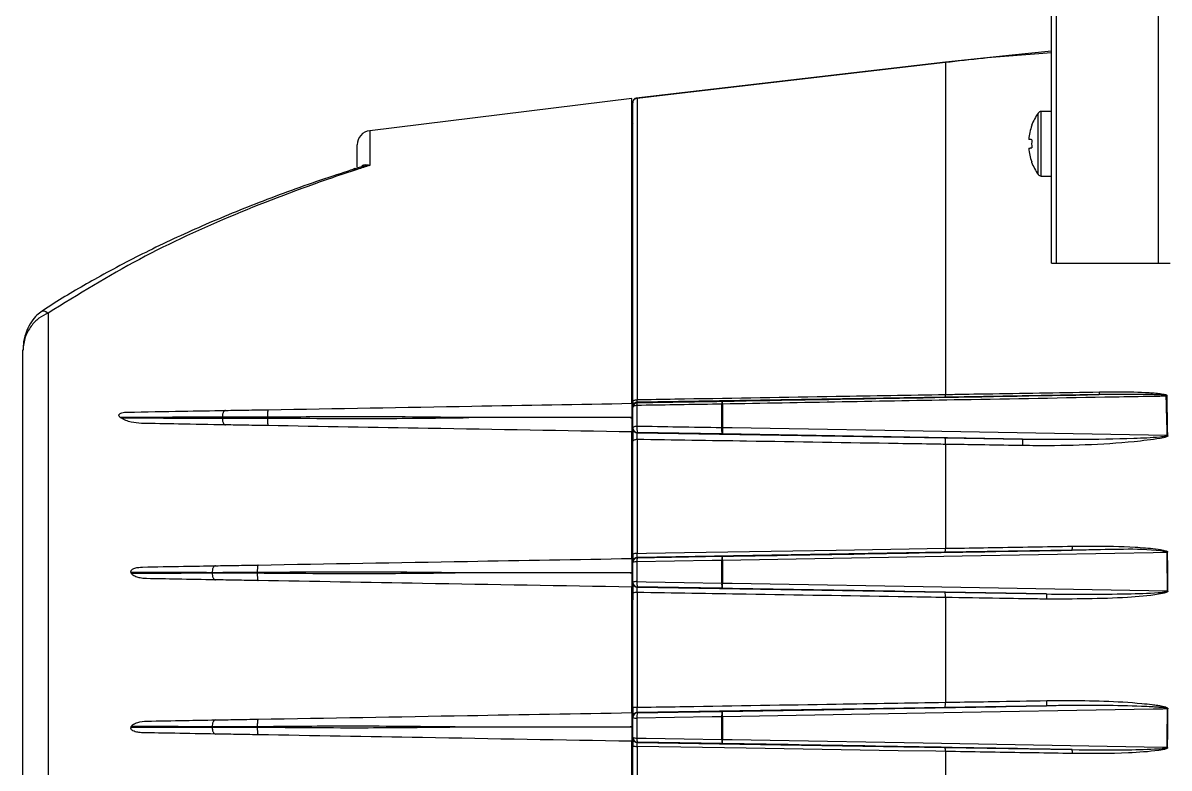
# Model space of a CAD drawing. Extents: x 12.3 to 108.7, y 1.1 to 80.4.
# Drawn here: x 12.252 to 17.052, y 32.197 to 35.319 of the extents above; entities that cross this region are included whole.
import ezdxf

# ---------------------------------------------------------------- set-up
doc = ezdxf.new("R2010")
doc.units = 0
doc.header["$MEASUREMENT"] = 0
doc.layers.add('OBJECT', color=7, linetype='CONTINUOUS')

msp = doc.modelspace()

# ---------------------------------------------------------------- linework, layer by layer
at = {"layer": 'OBJECT'}
for p, q in [((16.5596, 34.3122), (16.5608, 41.0872)), ((16.5801, 34.3122), (16.5813, 41.0872)), ((17.0075, 34.3121), (17.0087, 41.0871)), ((16.1155, 35.1537), (14.8196, 35.0033)), ((16.1155, 35.1536), (16.1155, 33.7619)), ((14.802, 35.0018), (13.7047, 34.867)), ((14.802, 33.7248), (14.802, 35.0018)), ((14.824, 35.0037), (14.824, 33.7403)), ((14.8063, 34.9884), (14.8063, 34.9839)), ((14.8063, 33.7313), (14.8063, 34.9839)), ((16.5597, 34.9472), (16.5163, 34.9472)), ((13.7047, 34.867), (13.7047, 34.7217)), ((13.652, 34.7144), (13.652, 34.8075)), ((16.5163, 34.6772), (16.5597, 34.6772)), ((16.5801, 34.3122), (17.0075, 34.3121)), ((12.3574, 34.103), (12.3574, 31.2805)), ((12.252, 31.4357), (12.252, 33.9478)), ((16.1135, 33.7505), (14.826, 33.7294)), ((16.7592, 33.7612), (16.1135, 33.7505)), ((17.0401, 33.7545), (17.0229, 33.7542)), ((14.8063, 33.7078), (14.8063, 33.7094)), ((14.8063, 33.6221), (14.8063, 33.7078)), ((14.8232, 33.7159), (14.8232, 33.6295)), ((14.826, 33.7294), (14.826, 33.7278)), ((15.1786, 33.6236), (15.1786, 33.7214)), ((15.1819, 33.7215), (15.1819, 33.6237)), ((13.0871, 33.6671), (13.0871, 33.6625)), ((13.2762, 33.6662), (13.2762, 33.6633)), ((14.802, 33.6649), (14.802, 33.6646)), ((14.802, 33.0748), (14.802, 33.6048)), ((14.8063, 33.6208), (14.8063, 33.6221)), ((14.826, 33.6021), (14.826, 33.6008)), ((14.826, 33.6008), (16.1135, 33.5798)), ((14.8063, 33.0925), (14.8063, 33.5657)), ((14.824, 33.5733), (14.824, 33.096)), ((16.1135, 33.5798), (16.4375, 33.5745)), ((16.1155, 33.5528), (16.1155, 33.1173)), ((16.1135, 33.1007), (14.826, 33.0795)), ((14.826, 33.0781), (15.1814, 33.0838)), ((14.826, 33.0795), (14.826, 33.0781)), ((16.6457, 33.1095), (16.1135, 33.1007)), ((17.0435, 33.0997), (17.0249, 33.0994)), ((14.8063, 33.0581), (14.8063, 33.0595)), ((14.8063, 32.9755), (14.8063, 33.0581)), ((14.8232, 33.061), (14.8232, 32.9777)), ((15.1786, 32.9719), (15.1786, 33.0667)), ((15.1819, 33.0668), (15.1819, 32.972)), ((13.0445, 33.0153), (13.0445, 33.0142)), ((13.2335, 33.0154), (13.2335, 33.0141)), ((14.802, 33.0149), (14.802, 33.0146)), ((14.802, 32.4288), (14.802, 32.9548)), ((14.8063, 32.9742), (14.8063, 32.9755)), ((14.8063, 32.9301), (14.8063, 32.9318)), ((14.8063, 32.4534), (14.8063, 32.9301)), ((14.824, 32.9322), (14.824, 32.4513)), ((14.826, 32.9555), (14.826, 32.9542)), ((14.826, 32.9542), (16.1135, 32.9331)), ((16.1135, 32.9331), (16.5386, 32.926)), ((16.1155, 32.9113), (16.1155, 32.4722)), ((14.802, 32.6918), (14.8063, 32.6918)), ((14.8063, 32.4518), (14.8063, 32.4534)), ((16.1135, 32.4505), (14.826, 32.4293)), ((16.5386, 32.4575), (16.1135, 32.4505)), ((14.8063, 32.408), (14.8063, 32.4093)), ((14.8063, 32.3254), (14.8063, 32.408)), ((14.8232, 32.4058), (14.8232, 32.3225)), ((14.826, 32.4293), (14.826, 32.428)), ((15.1786, 32.3168), (15.1786, 32.4116)), ((15.1819, 32.4115), (15.1819, 32.3167)), ((17.0454, 32.4444), (17.026, 32.4441)), ((13.0445, 32.3682), (13.0445, 32.3693)), ((13.2335, 32.3681), (13.2335, 32.3694)), ((14.802, 32.3686), (14.802, 32.3689)), ((14.802, 31.7788), (14.802, 32.3088)), ((14.8063, 32.324), (14.8063, 32.3254)), ((15.1814, 32.2997), (14.826, 32.3054)), ((14.826, 32.3054), (14.826, 32.304)), ((14.826, 32.304), (16.1135, 32.2828)), ((14.8063, 31.8178), (14.8063, 32.291)), ((14.824, 32.2875), (14.824, 31.8102)), ((16.1135, 32.2828), (16.6457, 32.274)), ((16.1155, 32.2663), (16.1155, 31.8307)), ((17.0249, 32.2842), (17.0435, 32.2838))]:
    msp.add_line(p, q, dxfattribs=at)
at = {"layer": 'OBJECT', "flags": 128}
for points in [[(16.5598, 35.1999), (16.3804, 35.1825), (16.1155, 35.1537)], [(14.824, 35.0037), (14.9647, 35.0201), (16.1155, 35.1536)], [(16.5163, 34.8122), (16.5163, 34.856), (16.5163, 34.8951), (16.5163, 34.9252), (16.5163, 34.9431), (16.5163, 34.9472)], [(16.5041, 34.8122), (16.5041, 34.854), (16.5041, 34.8913), (16.5041, 34.92), (16.5041, 34.937), (16.5041, 34.941)], [(16.477, 34.8293), (16.4746, 34.8296), (16.4724, 34.8298), (16.4704, 34.83), (16.4687, 34.8301), (16.4672, 34.8303), (16.466, 34.8304), (16.465, 34.8305), (16.4642, 34.8306)], [(16.5041, 34.6835), (16.5041, 34.6874), (16.5041, 34.7044), (16.5041, 34.7331), (16.5041, 34.7704), (16.5041, 34.8122)], [(16.5163, 34.6772), (16.5163, 34.6813), (16.5163, 34.6992), (16.5163, 34.7293), (16.5163, 34.7684), (16.5163, 34.8122)], [(16.4642, 34.7939), (16.465, 34.7939), (16.4659, 34.794), (16.4672, 34.7942), (16.4687, 34.7943), (16.4704, 34.7945), (16.4723, 34.7947), (16.4745, 34.7949), (16.477, 34.7951)], [(16.5596, 34.3122), (16.5599, 34.3122), (16.561, 34.3122), (16.5626, 34.3122), (16.5649, 34.3122), (16.5679, 34.3122), (16.5714, 34.3122), (16.5755, 34.3122), (16.5801, 34.3122)], [(17.0075, 34.3121), (17.0126, 34.3121), (17.0181, 34.3121), (17.024, 34.3121), (17.0302, 34.3121), (17.0367, 34.3121), (17.0434, 34.3121), (17.0502, 34.3121), (17.057, 34.3121)], [(12.3321, 34.1115), (12.3328, 34.1119), (12.3393, 34.1127), (12.3477, 34.1097), (12.3574, 34.103)], [(14.8063, 33.7313), (14.8067, 33.733), (14.8076, 33.7345), (14.8092, 33.736), (14.8114, 33.7374), (14.814, 33.7385), (14.8171, 33.7394), (14.8205, 33.74), (14.824, 33.7403)], [(14.8232, 33.7159), (14.8198, 33.7155), (14.8166, 33.7149), (14.8136, 33.7141), (14.8111, 33.7131), (14.8091, 33.7119), (14.8076, 33.7106), (14.8066, 33.7092), (14.8063, 33.7078)], [(14.8063, 33.6221), (14.8066, 33.6234), (14.8076, 33.6246), (14.8091, 33.6258), (14.8111, 33.6269), (14.8136, 33.6278), (14.8166, 33.6286), (14.8198, 33.6291), (14.8232, 33.6295)], [(15.1819, 33.6237), (15.1818, 33.619), (15.1817, 33.6142), (15.1816, 33.6095), (15.1815, 33.6052), (15.1815, 33.6015), (15.1814, 33.5988), (15.1814, 33.597), (15.1814, 33.5964)], [(15.1819, 33.6237), (15.2219, 33.623), (15.3818, 33.6202), (16.0217, 33.6089), (17.0443, 33.5909)], [(14.824, 33.5733), (14.8205, 33.573), (14.8171, 33.5725), (14.814, 33.5717), (14.8114, 33.5708), (14.8092, 33.5697), (14.8076, 33.5684), (14.8067, 33.5671), (14.8063, 33.5657)], [(14.824, 33.096), (14.8638, 33.0966), (15.0227, 33.0992), (15.6584, 33.1097), (16.1155, 33.1173)], [(17.0249, 33.0994), (16.985, 33.0987), (16.825, 33.0958), (16.1851, 33.0845), (15.1819, 33.0668)], [(15.1786, 33.0667), (15.1391, 33.0661), (14.9811, 33.0636), (14.8232, 33.061)], [(14.8232, 32.9777), (14.8627, 32.9771), (15.0207, 32.9745), (15.1786, 32.9719)], [(15.1814, 32.9498), (14.9968, 32.9527), (14.826, 32.9555)], [(15.1819, 32.972), (15.2219, 32.9713), (15.3818, 32.9684), (16.0217, 32.9572), (17.0454, 32.9391)], [(15.1786, 32.4116), (15.1391, 32.4109), (14.9812, 32.4084), (14.8232, 32.4058)], [(14.826, 32.428), (14.9967, 32.4308), (15.1814, 32.4337)], [(17.026, 32.4441), (16.986, 32.4434), (16.826, 32.4405), (16.1861, 32.4292), (15.1819, 32.4115)], [(14.8232, 32.3225), (14.8627, 32.3218), (15.0208, 32.3193), (15.1786, 32.3168)], [(15.1819, 32.3167), (15.2219, 32.316), (15.3818, 32.3132), (16.0217, 32.3019), (17.0249, 32.2842)], [(16.1155, 32.2663), (16.0757, 32.2669), (15.9168, 32.2695), (15.2811, 32.28), (14.824, 32.2875)]]:
    msp.add_lwpolyline(points, dxfattribs=at)
at = {"layer": 'OBJECT'}
for centre, radius, start, end in [((14.8213, 34.9884), 0.015, 96.6212, 180), ((16.5163, 34.9322), 0.015, 89.9902, 144.322), ((14.817, 34.9095), 0.015, 180, 224.661), ((16.6835, 34.8122), 0.2208, 144.322, 159.659), ((13.712, 34.8075), 0.06, 97, 180), ((16.6851, 34.8122), 0.2216, 159.8683, 175.2459), ((16.1164, 34.4495), 0.5681, 50.5995, 50.6704), ((16.7463, 34.8122), 0.2698, 176.3519, 183.6285), ((16.6851, 34.8122), 0.2217, 184.735, 200.1119), ((16.2801, 34.9755), 0.3101, 309.2757, 309.4057), ((16.6835, 34.8122), 0.2208, 200.3213, 215.6584), ((16.5163, 34.6922), 0.015, 215.6584, 269.9902), ((16.0943, 33.7597), 0.0213, 334.5478, 5.9039), ((16.7301, 33.7702), 0.0305, 342.8272, 4.6495), ((14.8263, 33.7094), 0.02, 90.9992, 179.9976), ((14.8263, 33.7078), 0.02, 90.9988, 179.9978), ((14.841, 33.718), 0.0179, 146.931, 186.9184), ((15.1967, 33.7236), 0.0182, 147.1884, 186.9427), ((15.1817, 33.6722), 0.0493, 89.8457, 93.6183), ((15.012, 33.7207), 0.1699, 0.2784, 4.3112), ((14.8263, 33.6221), 0.02, 180.0024, 269.0008), ((14.8263, 33.6208), 0.02, 180.0022, 269.0012), ((14.8686, 33.6202), 0.0463, 168.4535, 203.0757), ((15.2238, 33.6145), 0.0461, 168.5733, 203.0432), ((15.1817, 33.5692), 0.0545, 89.8585, 93.2743), ((16.0565, 33.5621), 0.0597, 351.0697, 17.2389), ((16.3708, 33.557), 0.069, 352.198, 14.6569), ((16.5993, 33.1217), 0.0479, 345.2543, 5.2116), ((14.8201, 33.069), 0.0272, 81.7697, 120.4412), ((14.8263, 33.0595), 0.02, 90.9991, 179.9976), ((14.8263, 33.0581), 0.02, 90.999, 179.9977), ((14.8521, 33.0651), 0.0292, 153.5394, 188.0627), ((15.2075, 33.0708), 0.0292, 153.5662, 188.0569), ((14.7298, 33.0626), 0.4521, 0.5251, 2.6887), ((16.0792, 33.1131), 0.0365, 340.055, 6.467), ((14.8067, 33.0326), 0.00765, 232.2578, 267.377), ((14.8064, 33.0318), 0.00676, 229.8571, 269.7769), ((14.8196, 33.0318), 0.0294, 82.8841, 116.711), ((15.1817, 32.9317), 0.1351, 89.943, 91.3195), ((14.8195, 32.9412), 0.0367, 84.2034, 111.0308), ((14.8623, 32.9713), 0.0396, 170.6274, 203.5431), ((14.8059, 32.9749), 0.00625, 231.895, 273.96), ((14.8263, 32.9755), 0.02, 180.0023, 269.001), ((14.8263, 32.9742), 0.02, 180.0024, 269.0009), ((14.82, 32.8899), 0.0425, 84.5698, 108.7506), ((15.2175, 32.9655), 0.0394, 170.6625, 203.5677), ((15.1817, 32.7912), 0.1808, 89.957, 90.9856), ((13.9047, 32.9884), 1.2772, 358.2662, 359.2617), ((16.0653, 32.9178), 0.0505, 352.6523, 17.6228), ((14.8021, 32.9139), 0.00903, 269.051, 297.577), ((16.4786, 32.911), 0.0619, 353.8291, 14.0667), ((14.7969, 32.4044), 0.0745, 82.7308, 86.0783), ((14.82, 32.4936), 0.0425, 251.2494, 275.4302), ((16.0653, 32.4658), 0.0505, 342.3772, 7.3477), ((16.4786, 32.4725), 0.0619, 345.9333, 6.1709), ((14.8058, 32.4087), 0.00623, 86.1032, 128.126), ((14.8263, 32.4093), 0.02, 90.9991, 179.9976), ((14.8263, 32.408), 0.02, 90.999, 179.9977), ((14.8195, 32.4423), 0.0367, 248.9692, 275.7966), ((14.8623, 32.4122), 0.0396, 156.4569, 189.3726), ((15.2175, 32.418), 0.0394, 156.4323, 189.3375), ((15.1817, 32.5923), 0.1808, 269.0144, 270.043), ((13.9047, 32.3951), 1.2772, 0.7383, 1.7338), ((14.8196, 32.3517), 0.0294, 243.289, 277.1159), ((14.8263, 32.3254), 0.02, 180.0023, 269.001), ((14.8263, 32.324), 0.02, 180.0024, 269.0009), ((14.8521, 32.3184), 0.0292, 171.9373, 206.4606), ((15.2075, 32.3127), 0.0292, 171.9431, 206.4338), ((15.1817, 32.4518), 0.1351, 268.6805, 270.057), ((14.7298, 32.3209), 0.4521, 357.3113, 359.4749), ((14.8201, 32.3145), 0.0272, 239.5588, 278.2303), ((16.0792, 32.2704), 0.0365, 353.533, 19.945), ((16.5993, 32.2618), 0.0479, 354.7884, 14.7457)]:
    msp.add_arc(centre, radius, start, end, dxfattribs=at)
for centre, major_axis, ratio, start_param, end_param in [((-116.5051, 31.4553), (194.2345, 3.3901), 0.000141, 5.457394, 5.468501), ((10.1834, 32.6918), (3.0188, 0), 0.564143, 0.607532, 0.60866), ((12.7351, 33.6184), (146.3333, -2.5541), 0.000141, 1.545495, 1.55408), ((-73.4694, 31.5584), (178.2838, 3.1117), 0.000141, 5.232807, 5.242299), ((9.8201, 32.6918), (2.9415, 0), 0.564143, 0.194908, 0.196859), ((14.8066, 32.9018), (-0.0003, 0.03), 0.008726, 0, 1.570568), ((-30.3007, 33.7216), (162.284, -2.8325), 0.000141, 1.278007, 1.286731), ((-30.3007, 31.6619), (162.284, 2.8325), 0.000141, 4.996454, 5.005178), ((9.8201, 32.6918), (2.9415, 0), 0.564143, 6.086326, 6.088277), ((-73.4694, 33.8251), (178.2838, -3.1117), 0.000141, 1.040886, 1.050378)]:
    msp.add_ellipse(centre, major_axis=major_axis, ratio=ratio, start_param=start_param, end_param=end_param, dxfattribs=at)
for points, knots in [([(16.1155, 35.1536), (16.168, 35.1598), (16.3157, 35.1771), (16.4641, 35.1876), (16.5598, 35.1943)], [0, 0, 0, 0, 0.355546, 1, 1, 1, 1]), ([(14.8063, 34.9839), (14.8065, 34.9861), (14.807, 34.9906), (14.8104, 34.9966), (14.8155, 35.0011), (14.8204, 35.0032), (14.8233, 35.0036), (14.824, 35.0037)], [0, 0, 0, 0, 0.2317701, 0.4635363, 0.6953095, 0.9270542, 1, 1, 1, 1]), ([(13.6704, 34.7157), (13.6304, 34.7029), (13.4971, 34.6607), (13.2784, 34.5822), (13.0213, 34.4779), (12.7844, 34.3686), (12.5733, 34.2581), (12.4251, 34.1711), (12.3491, 34.1224), (12.3321, 34.1115)], [0, 0, 0, 0, 0.086263, 0.286958, 0.475955, 0.653016, 0.818159, 0.959269, 1, 1, 1, 1]), ([(13.7047, 34.7217), (13.6871, 34.7161), (13.6349, 34.6994), (13.4447, 34.6359), (13.1374, 34.5192), (12.7361, 34.3366), (12.4836, 34.1808), (12.3574, 34.103)], [0, 0, 0, 0, 0.037504, 0.11146, 0.407416, 0.703808, 1, 1, 1, 1]), ([(13.6429, 34.7084), (13.6428, 34.7084), (13.6385, 34.7061), (13.6312, 34.7037), (13.624, 34.7014)], [0, 0, 0, 0, 0.0158387, 1, 1, 1, 1]), ([(13.7047, 34.7217), (13.7045, 34.7217), (13.6928, 34.7212), (13.6816, 34.7183), (13.6705, 34.7154)], [0, 0, 0, 0, 0.012514, 1, 1, 1, 1]), ([(13.6712, 34.7202), (13.6739, 34.7217), (13.6834, 34.7268), (13.6959, 34.7244), (13.7046, 34.7217), (13.7047, 34.7217)], [0, 0, 0, 0, 0.289325, 0.9920981, 1, 1, 1, 1]), ([(12.3574, 34.103), (12.344, 34.0964), (12.3169, 34.0831), (12.2839, 34.0475), (12.2579, 34.0017), (12.254, 33.9664), (12.252, 33.9478)], [0, 0, 0, 0, 0.223098, 0.450964, 0.711814, 1, 1, 1, 1]), ([(12.3323, 34.1111), (12.3249, 34.1058), (12.3076, 34.0936), (12.2857, 34.0657), (12.2662, 34.0282), (12.2538, 33.9875), (12.2531, 33.9595), (12.2529, 33.9478)], [0, 0, 0, 0, 0.145355, 0.337719, 0.561668, 0.816209, 1, 1, 1, 1]), ([(14.824, 33.7403), (14.8373, 33.7406), (14.9034, 33.7417), (15.1813, 33.7463), (15.5986, 33.7533), (15.9629, 33.7593), (16.1155, 33.7619)], [0, 0, 0, 0, 0.030743, 0.153716, 0.645609, 1, 1, 1, 1]), ([(17.0229, 33.7542), (17.0096, 33.754), (16.943, 33.7528), (16.663, 33.7478), (16.0627, 33.7372), (15.5156, 33.7275), (15.1819, 33.7215)], [0, 0, 0, 0, 0.0217205, 0.1086027, 0.4561311, 1, 1, 1, 1]), ([(16.1155, 33.7619), (16.1287, 33.7621), (16.1949, 33.7632), (16.4096, 33.7668), (16.6116, 33.7702), (16.7604, 33.7727)], [0, 0, 0, 0, 0.061696, 0.30848, 1, 1, 1, 1]), ([(17.0426, 33.7568), (17.0423, 33.7568), (17.0408, 33.7572), (17.0376, 33.7577), (17.032, 33.7584), (17.0238, 33.7591), (17.0114, 33.76), (16.9924, 33.7609), (16.9342, 33.7625), (16.8553, 33.7626), (16.7857, 33.7616), (16.7592, 33.7612)], [0, 0, 0, 0, 0.003442, 0.01606, 0.034787, 0.062569, 0.103866, 0.165964, 0.2642, 0.719263, 1, 1, 1, 1]), ([(16.7604, 33.7727), (16.787, 33.773), (16.8566, 33.7737), (16.9356, 33.7722), (16.9937, 33.7679), (17.0127, 33.7659), (17.0251, 33.764), (17.0334, 33.7624), (17.039, 33.7609), (17.042, 33.7598), (17.0433, 33.7593), (17.0434, 33.7592)], [0, 0, 0, 0, 0.27982, 0.734081, 0.832555, 0.895072, 0.936912, 0.965337, 0.984794, 0.998231, 1, 1, 1, 1]), ([(17.0401, 33.7545), (17.0402, 33.7545), (17.041, 33.7553), (17.0418, 33.7561), (17.0426, 33.7568)], [0, 0, 0, 0, 0.049994, 1, 1, 1, 1]), ([(17.0443, 33.5909), (17.044, 33.6035), (17.0433, 33.6287), (17.042, 33.6835), (17.0409, 33.7251), (17.0401, 33.7545)], [0, 0, 0, 0, 0.228404, 0.455766, 1, 1, 1, 1]), ([(17.0434, 33.7592), (17.0434, 33.7587), (17.0434, 33.7578), (17.0429, 33.7571), (17.0426, 33.7568), (17.0426, 33.7568)], [0, 0, 0, 0, 0.595908, 0.927207, 1, 1, 1, 1]), ([(17.0463, 33.5877), (17.0462, 33.594), (17.0455, 33.6396), (17.0446, 33.6969), (17.0437, 33.7472), (17.0434, 33.7592)], [0, 0, 0, 0, 0.1080709, 0.7863293, 1, 1, 1, 1]), ([(13.1007, 33.6951), (13.1291, 33.6956), (13.186, 33.6966), (13.2484, 33.6976), (13.2796, 33.6982)], [0, 0, 0, 0, 0.501105, 1, 1, 1, 1]), ([(13.2796, 33.6982), (13.2791, 33.6978), (13.2783, 33.6971), (13.2775, 33.6931), (13.2769, 33.689), (13.2765, 33.6838), (13.2762, 33.6764), (13.2762, 33.6702), (13.2762, 33.6662)], [0, 0, 0, 0, 0.239485, 0.368379, 0.499999, 0.63162, 0.760514, 1, 1, 1, 1]), ([(13.2796, 33.6982), (13.5638, 33.7031), (14.0713, 33.712), (14.5787, 33.7209), (14.802, 33.7248)], [0, 0, 0, 0, 0.560008, 1, 1, 1, 1]), ([(14.802, 33.7248), (14.802, 33.7241), (14.802, 33.7227), (14.802, 33.7123), (14.802, 33.6969), (14.802, 33.6801), (14.802, 33.6691), (14.802, 33.6649)], [0, 0, 0, 0, 0.2172025, 0.4343319, 0.6501656, 0.8643895, 1, 1, 1, 1]), ([(14.8063, 33.7313), (14.8063, 33.7304), (14.8063, 33.7256), (14.8063, 33.7182), (14.8063, 33.7125), (14.8063, 33.7117), (14.8063, 33.7117)], [0, 0, 0, 0, 0.098065, 0.539016, 0.981958, 1, 1, 1, 1]), ([(15.1786, 33.7214), (15.1655, 33.7212), (15.0997, 33.7202), (14.9812, 33.7183), (14.8759, 33.7167), (14.8232, 33.7159)], [0, 0, 0, 0, 0.111021, 0.555109, 1, 1, 1, 1]), ([(14.826, 33.7294), (14.8257, 33.7296), (14.8252, 33.7301), (14.8245, 33.7336), (14.8242, 33.7375), (14.824, 33.7399), (14.824, 33.7403)], [0, 0, 0, 0, 0.313016, 0.624258, 0.931848, 1, 1, 1, 1]), ([(14.826, 33.7278), (14.8824, 33.7287), (15.0009, 33.7306), (15.1194, 33.7325), (15.1814, 33.7335)], [0, 0, 0, 0, 0.476645, 1, 1, 1, 1]), ([(12.66, 33.6655), (12.6586, 33.6667), (12.6563, 33.6688), (12.6544, 33.6722), (12.6539, 33.6751), (12.6545, 33.6776), (12.6563, 33.68), (12.6601, 33.6828), (12.6714, 33.687), (12.682, 33.6875), (12.69, 33.6879)], [0, 0, 0, 0, 0.113364, 0.188717, 0.241996, 0.295665, 0.342489, 0.417959, 0.560437, 1, 1, 1, 1]), ([(13.0871, 33.6671), (13.0074, 33.6667), (12.8651, 33.6661), (12.7227, 33.6657), (12.66, 33.6655)], [0, 0, 0, 0, 0.559998, 1, 1, 1, 1]), ([(12.7482, 33.6406), (12.7337, 33.6419), (12.7113, 33.6439), (12.682, 33.6521), (12.6687, 33.6599), (12.662, 33.6639)], [0, 0, 0, 0, 0.472797, 0.731903, 1, 1, 1, 1]), ([(12.662, 33.6639), (12.7414, 33.6636), (12.8831, 33.663), (13.0248, 33.6626), (13.0871, 33.6625)], [0, 0, 0, 0, 0.559997, 1, 1, 1, 1]), ([(12.69, 33.6879), (12.7668, 33.6892), (12.9039, 33.6916), (13.0405, 33.694), (13.1007, 33.6951)], [0, 0, 0, 0, 0.560013, 1, 1, 1, 1]), ([(13.1007, 33.6951), (13.0989, 33.6947), (13.0962, 33.694), (13.093, 33.6905), (13.0909, 33.6869), (13.0891, 33.6824), (13.0875, 33.676), (13.0873, 33.6706), (13.0871, 33.6671)], [0, 0, 0, 0, 0.239573, 0.368433, 0.499997, 0.631558, 0.760422, 1, 1, 1, 1]), ([(13.2762, 33.6662), (13.2431, 33.6663), (13.1769, 33.6666), (13.1171, 33.6669), (13.0871, 33.6671)], [0, 0, 0, 0, 0.499961, 1, 1, 1, 1]), ([(13.0871, 33.6625), (13.1171, 33.6626), (13.1769, 33.663), (13.2431, 33.6632), (13.2762, 33.6633)], [0, 0, 0, 0, 0.500039, 1, 1, 1, 1]), ([(13.0871, 33.6625), (13.0873, 33.6589), (13.0875, 33.6536), (13.0891, 33.6471), (13.0909, 33.6426), (13.093, 33.639), (13.0962, 33.6355), (13.0989, 33.6349), (13.1007, 33.6345)], [0, 0, 0, 0, 0.239578, 0.368442, 0.500003, 0.631567, 0.760427, 1, 1, 1, 1]), ([(14.1188, 33.6648), (13.9615, 33.6666), (13.6806, 33.67), (13.3998, 33.6674), (13.2762, 33.6662)], [0, 0, 0, 0, 0.560064, 1, 1, 1, 1]), ([(13.2762, 33.6633), (13.4335, 33.6621), (13.7143, 33.66), (13.9952, 33.6633), (14.1188, 33.6648)], [0, 0, 0, 0, 0.559937, 1, 1, 1, 1]), ([(13.2762, 33.6633), (13.2762, 33.6593), (13.2762, 33.6531), (13.2765, 33.6457), (13.2769, 33.6406), (13.2775, 33.6364), (13.2783, 33.6324), (13.2791, 33.6318), (13.2796, 33.6313)], [0, 0, 0, 0, 0.2394865, 0.3683791, 0.5000007, 0.6316212, 0.760515, 1, 1, 1, 1]), ([(14.7951, 33.6648), (14.7945, 33.6648), (14.6756, 33.6648), (14.472, 33.6648), (14.2478, 33.6648), (14.1413, 33.6648), (14.1195, 33.6648), (14.1188, 33.6648)], [0, 0, 0, 0, 0.002464, 0.527442, 0.903158, 0.997088, 1, 1, 1, 1]), ([(14.802, 33.6649), (14.8007, 33.6649), (14.7984, 33.6648), (14.7961, 33.6648), (14.7951, 33.6648)], [0, 0, 0, 0, 0.56004, 1, 1, 1, 1]), ([(14.7951, 33.6648), (14.7964, 33.6647), (14.7987, 33.6647), (14.801, 33.6647), (14.802, 33.6646)], [0, 0, 0, 0, 0.559957, 1, 1, 1, 1]), ([(14.802, 33.6646), (14.802, 33.6587), (14.802, 33.6462), (14.802, 33.6286), (14.802, 33.6145), (14.802, 33.6061), (14.802, 33.6052), (14.802, 33.6048)], [0, 0, 0, 0, 0.18768, 0.400357, 0.613501, 0.827951, 1, 1, 1, 1]), ([(13.1007, 33.6345), (13.035, 33.6356), (12.9176, 33.6377), (12.8, 33.6397), (12.7482, 33.6406)], [0, 0, 0, 0, 0.55999, 1, 1, 1, 1]), ([(13.2796, 33.6313), (13.2484, 33.6319), (13.186, 33.633), (13.1291, 33.634), (13.1007, 33.6345)], [0, 0, 0, 0, 0.498895, 1, 1, 1, 1]), ([(14.802, 33.6048), (14.5178, 33.6097), (14.0102, 33.6186), (13.5028, 33.6274), (13.2796, 33.6313)], [0, 0, 0, 0, 0.560011, 1, 1, 1, 1]), ([(14.8063, 33.6185), (14.8063, 33.617), (14.8063, 33.6139), (14.8063, 33.6043), (14.8063, 33.5922), (14.8063, 33.5786), (14.8063, 33.57), (14.8063, 33.5657)], [0, 0, 0, 0, 0.18287, 0.387337, 0.591285, 0.795654, 1, 1, 1, 1]), ([(14.8232, 33.6295), (14.8806, 33.6285), (14.9991, 33.6266), (15.1176, 33.6246), (15.1786, 33.6236)], [0, 0, 0, 0, 0.484698, 1, 1, 1, 1]), ([(14.824, 33.5733), (14.8239, 33.5754), (14.8237, 33.5797), (14.8237, 33.5865), (14.824, 33.5927), (14.8245, 33.5974), (14.8252, 33.6003), (14.8257, 33.6006), (14.826, 33.6008)], [0, 0, 0, 0, 0.170357, 0.340224, 0.510203, 0.68184, 0.856139, 1, 1, 1, 1]), ([(15.1814, 33.5964), (15.1203, 33.5974), (15.0019, 33.5993), (14.8834, 33.6011), (14.826, 33.6021)], [0, 0, 0, 0, 0.515303, 1, 1, 1, 1]), ([(16.1155, 33.5528), (16.1023, 33.553), (16.0362, 33.5541), (15.7585, 33.5585), (15.3412, 33.5651), (14.9769, 33.5709), (14.824, 33.5733)], [0, 0, 0, 0, 0.030707, 0.153535, 0.644847, 1, 1, 1, 1]), ([(16.4391, 33.5476), (16.4259, 33.5479), (16.3596, 33.5489), (16.2517, 33.5507), (16.1571, 33.5522), (16.1155, 33.5528)], [0, 0, 0, 0, 0.122693, 0.613472, 1, 1, 1, 1]), ([(16.4375, 33.5745), (16.5931, 33.574), (16.7849, 33.5733), (16.986, 33.5818), (17.0327, 33.5864), (17.0436, 33.5887), (17.0455, 33.5895), (17.0457, 33.5896)], [0, 0, 0, 0, 0.767039, 0.945694, 0.989757, 0.998729, 1, 1, 1, 1]), ([(17.0463, 33.5877), (17.0446, 33.5867), (17.035, 33.5811), (16.9869, 33.5729), (16.8068, 33.5519), (16.6132, 33.5459), (16.458, 33.5475), (16.4391, 33.5476)], [0, 0, 0, 0, 0.00982, 0.054966, 0.234126, 0.907025, 1, 1, 1, 1]), ([(17.0443, 33.5909), (17.0444, 33.5909), (17.0448, 33.5905), (17.0453, 33.59), (17.0457, 33.5896)], [0, 0, 0, 0, 0.091626, 1, 1, 1, 1]), ([(17.0457, 33.5896), (17.0458, 33.5895), (17.0462, 33.589), (17.0463, 33.5883), (17.0463, 33.5879), (17.0463, 33.5877)], [0, 0, 0, 0, 0.313115, 0.800787, 1, 1, 1, 1]), ([(16.1155, 33.1173), (16.1287, 33.1175), (16.195, 33.1186), (16.372, 33.1215), (16.5361, 33.1242), (16.647, 33.1261)], [0, 0, 0, 0, 0.074863, 0.374316, 1, 1, 1, 1]), ([(16.647, 33.1261), (16.6736, 33.1264), (16.7613, 33.1273), (16.8776, 33.1252), (16.9809, 33.1172), (17.025, 33.1115), (17.0412, 33.1059), (17.0441, 33.1046), (17.0455, 33.1036), (17.0458, 33.1035)], [0, 0, 0, 0, 0.198719, 0.656856, 0.869121, 0.975838, 0.987405, 0.997669, 1, 1, 1, 1]), ([(13.2369, 33.0474), (13.5291, 33.0525), (14.0508, 33.0616), (14.5725, 33.0708), (14.802, 33.0748)], [0, 0, 0, 0, 0.560008, 1, 1, 1, 1]), ([(14.802, 33.0748), (14.802, 33.0741), (14.802, 33.0727), (14.802, 33.0623), (14.802, 33.0469), (14.802, 33.0301), (14.802, 33.0191), (14.802, 33.0149)], [0, 0, 0, 0, 0.217203, 0.434333, 0.650167, 0.864391, 1, 1, 1, 1]), ([(14.8063, 33.0925), (14.8063, 33.0921), (14.8063, 33.0873), (14.8063, 33.0782), (14.8063, 33.0683), (14.8063, 33.0626), (14.8063, 33.0618), (14.8063, 33.0618)], [0, 0, 0, 0, 0.029936, 0.34703, 0.666217, 0.986699, 1, 1, 1, 1]), ([(14.826, 33.0795), (14.8257, 33.0797), (14.8252, 33.0802), (14.8246, 33.0837), (14.8241, 33.089), (14.8241, 33.0936), (14.824, 33.096)], [0, 0, 0, 0, 0.2473544, 0.4934281, 0.7369218, 1, 1, 1, 1]), ([(17.0451, 33.1013), (17.0446, 33.1015), (17.043, 33.1021), (17.0398, 33.1028), (16.9862, 33.1117), (16.8806, 33.1147), (16.7507, 33.1106), (16.6722, 33.1098), (16.6457, 33.1095)], [0, 0, 0, 0, 0.004015, 0.013418, 0.024422, 0.411876, 0.800842, 1, 1, 1, 1]), ([(17.0435, 33.0997), (17.0436, 33.0997), (17.0441, 33.1003), (17.0447, 33.1008), (17.0451, 33.1013)], [0, 0, 0, 0, 0.077598, 1, 1, 1, 1]), ([(17.0454, 32.9391), (17.0453, 32.9518), (17.045, 32.9779), (17.0444, 33.0315), (17.0439, 33.0722), (17.0435, 33.0997)], [0, 0, 0, 0, 0.236143, 0.485091, 1, 1, 1, 1]), ([(17.0458, 33.1035), (17.0458, 33.103), (17.0457, 33.1022), (17.0453, 33.1015), (17.0452, 33.1013), (17.0451, 33.1013)], [0, 0, 0, 0, 0.657045, 0.945773, 1, 1, 1, 1]), ([(17.0469, 32.9362), (17.0469, 32.9437), (17.0466, 32.9901), (17.0463, 33.0458), (17.0459, 33.094), (17.0458, 33.1035)], [0, 0, 0, 0, 0.132617, 0.829279, 1, 1, 1, 1]), ([(12.7049, 33.0163), (12.7046, 33.0173), (12.7041, 33.0193), (12.7047, 33.0226), (12.7069, 33.0262), (12.7123, 33.0308), (12.7277, 33.0374), (12.7423, 33.0383), (12.753, 33.039)], [0, 0, 0, 0, 0.05238, 0.104942, 0.166384, 0.263154, 0.457421, 1, 1, 1, 1]), ([(12.753, 33.039), (12.8102, 33.04), (12.9123, 33.0418), (13.0138, 33.0435), (13.0584, 33.0443)], [0, 0, 0, 0, 0.560034, 1, 1, 1, 1]), ([(13.0584, 33.0443), (13.0566, 33.0439), (13.0539, 33.0433), (13.0506, 33.0396), (13.0483, 33.0359), (13.0465, 33.0313), (13.0448, 33.0245), (13.0446, 33.019), (13.0445, 33.0153)], [0, 0, 0, 0, 0.239578, 0.368437, 0.5, 0.631562, 0.760424, 1, 1, 1, 1]), ([(13.0584, 33.0443), (13.0868, 33.0448), (13.1434, 33.0458), (13.2057, 33.0469), (13.2369, 33.0474)], [0, 0, 0, 0, 0.500727, 1, 1, 1, 1]), ([(13.2369, 33.0474), (13.2364, 33.047), (13.2356, 33.0463), (13.2348, 33.0423), (13.2342, 33.0382), (13.2338, 33.0331), (13.2335, 33.0256), (13.2335, 33.0195), (13.2335, 33.0154)], [0, 0, 0, 0, 0.239486, 0.368379, 0.5, 0.63162, 0.760514, 1, 1, 1, 1]), ([(13.0445, 33.0153), (12.9811, 33.0156), (12.8679, 33.016), (12.7547, 33.0162), (12.7049, 33.0163)], [0, 0, 0, 0, 0.560003, 1, 1, 1, 1]), ([(12.706, 33.0132), (12.7692, 33.0134), (12.882, 33.0138), (12.9948, 33.0141), (13.0445, 33.0142)], [0, 0, 0, 0, 0.560005, 1, 1, 1, 1]), ([(12.7702, 32.9902), (12.7629, 32.9906), (12.7492, 32.9914), (12.7296, 32.9961), (12.7158, 33.0021), (12.7082, 33.0087), (12.7066, 33.0119), (12.706, 33.0132)], [0, 0, 0, 0, 0.307718, 0.577843, 0.849689, 0.938704, 1, 1, 1, 1]), ([(13.0584, 32.9852), (13.0047, 32.9861), (12.9088, 32.9878), (12.8126, 32.9895), (12.7702, 32.9902)], [0, 0, 0, 0, 0.559976, 1, 1, 1, 1]), ([(13.2335, 33.0154), (13.2004, 33.0154), (13.1342, 33.0153), (13.0744, 33.0153), (13.0445, 33.0153)], [0, 0, 0, 0, 0.499957, 1, 1, 1, 1]), ([(13.0445, 33.0142), (13.0744, 33.0142), (13.1342, 33.0142), (13.2004, 33.0141), (13.2335, 33.0141)], [0, 0, 0, 0, 0.500043, 1, 1, 1, 1]), ([(13.0445, 33.0142), (13.0446, 33.0106), (13.0448, 33.005), (13.0465, 32.9983), (13.0483, 32.9936), (13.0506, 32.9899), (13.0539, 32.9862), (13.0566, 32.9856), (13.0584, 32.9852)], [0, 0, 0, 0, 0.239577, 0.368438, 0.5, 0.631563, 0.760422, 1, 1, 1, 1]), ([(13.2369, 32.9821), (13.2057, 32.9826), (13.1434, 32.9837), (13.0868, 32.9847), (13.0584, 32.9852)], [0, 0, 0, 0, 0.499273, 1, 1, 1, 1]), ([(14.0628, 33.0148), (13.908, 33.0164), (13.6316, 33.0194), (13.3551, 33.0167), (13.2335, 33.0154)], [0, 0, 0, 0, 0.560058, 1, 1, 1, 1]), ([(13.2335, 33.0141), (13.3883, 33.0128), (13.6648, 33.0105), (13.9412, 33.0135), (14.0628, 33.0148)], [0, 0, 0, 0, 0.5599417, 1, 1, 1, 1]), ([(13.2335, 33.0141), (13.2335, 33.0101), (13.2335, 33.0039), (13.2338, 32.9964), (13.2342, 32.9913), (13.2348, 32.9872), (13.2356, 32.9832), (13.2364, 32.9825), (13.2369, 32.9821)], [0, 0, 0, 0, 0.239486, 0.368379, 0.5, 0.631621, 0.760514, 1, 1, 1, 1]), ([(14.802, 32.9548), (14.5098, 32.9599), (13.988, 32.969), (13.4664, 32.9781), (13.2369, 32.9821)], [0, 0, 0, 0, 0.56001, 1, 1, 1, 1]), ([(14.7951, 33.0148), (14.7945, 33.0148), (14.657, 33.0148), (14.4348, 33.0148), (14.1919, 33.0148), (14.0854, 33.0148), (14.0635, 33.0148), (14.0628, 33.0148)], [0, 0, 0, 0, 0.002275, 0.563506, 0.91051, 0.997261, 1, 1, 1, 1]), ([(14.802, 33.0149), (14.8007, 33.0149), (14.7984, 33.0148), (14.7961, 33.0148), (14.7951, 33.0148)], [0, 0, 0, 0, 0.560017, 1, 1, 1, 1]), ([(14.7951, 33.0148), (14.7964, 33.0147), (14.7987, 33.0147), (14.801, 33.0147), (14.802, 33.0146)], [0, 0, 0, 0, 0.560015, 1, 1, 1, 1]), ([(14.802, 33.0146), (14.802, 33.0087), (14.802, 32.9962), (14.802, 32.9786), (14.802, 32.9645), (14.802, 32.9561), (14.802, 32.9552), (14.802, 32.9548)], [0, 0, 0, 0, 0.187683, 0.400359, 0.613504, 0.827952, 1, 1, 1, 1]), ([(14.802, 32.9607), (14.8022, 32.9604), (14.8028, 32.9599), (14.805, 32.9586), (14.8063, 32.9579)], [0, 0, 0, 0, 0.4076363, 1, 1, 1, 1]), ([(14.8063, 32.951), (14.8062, 32.951), (14.8047, 32.951), (14.8036, 32.951), (14.8025, 32.9509)], [0, 0, 0, 0, 0.06638, 1, 1, 1, 1]), ([(14.8063, 32.972), (14.8063, 32.9701), (14.8063, 32.9664), (14.8063, 32.9561), (14.8063, 32.9436), (14.8063, 32.9346), (14.8063, 32.9301)], [0, 0, 0, 0, 0.249355, 0.499735, 0.749866, 1, 1, 1, 1]), ([(14.824, 32.9322), (14.824, 32.9345), (14.8239, 32.939), (14.8241, 32.9452), (14.8246, 32.9502), (14.8252, 32.9536), (14.8257, 32.954), (14.826, 32.9542)], [0, 0, 0, 0, 0.1992862, 0.3988339, 0.5996378, 0.8028544, 1, 1, 1, 1]), ([(16.1155, 32.9113), (16.1022, 32.9115), (16.036, 32.9126), (15.758, 32.9171), (15.3408, 32.9239), (14.9765, 32.9297), (14.824, 32.9322)], [0, 0, 0, 0, 0.030755, 0.153774, 0.645849, 1, 1, 1, 1]), ([(16.5386, 32.926), (16.6512, 32.9254), (16.807, 32.9245), (16.9743, 32.9289), (17.0299, 32.9342), (17.0433, 32.9365), (17.0458, 32.9379), (17.0463, 32.9382)], [0, 0, 0, 0, 0.665061, 0.920458, 0.983607, 0.99629, 1, 1, 1, 1]), ([(17.0469, 32.9362), (17.0466, 32.936), (17.0446, 32.9342), (17.0317, 32.9287), (16.9758, 32.9185), (16.8087, 32.9051), (16.6527, 32.9047), (16.5401, 32.9044)], [0, 0, 0, 0, 0.0021522, 0.0160153, 0.08042, 0.3362069, 1, 1, 1, 1]), ([(17.0454, 32.9391), (17.0455, 32.9391), (17.0458, 32.9388), (17.0461, 32.9384), (17.0463, 32.9382)], [0, 0, 0, 0, 0.13406, 1, 1, 1, 1]), ([(17.0463, 32.9382), (17.0465, 32.938), (17.0468, 32.9376), (17.0469, 32.9369), (17.0469, 32.9364), (17.0469, 32.9362)], [0, 0, 0, 0, 0.269969, 0.749719, 1, 1, 1, 1]), ([(16.5401, 32.9044), (16.5268, 32.9046), (16.4605, 32.9057), (16.3188, 32.908), (16.1907, 32.9101), (16.1155, 32.9113)], [0, 0, 0, 0, 0.093659, 0.468299, 1, 1, 1, 1]), ([(14.8063, 32.4534), (14.8063, 32.4492), (14.8063, 32.4406), (14.8063, 32.4281), (14.8063, 32.4181), (14.8063, 32.4124), (14.8063, 32.4116), (14.8063, 32.4116)], [0, 0, 0, 0, 0.230816, 0.482192, 0.735327, 0.989546, 1, 1, 1, 1]), ([(14.826, 32.4293), (14.8257, 32.4295), (14.8252, 32.43), (14.8246, 32.4335), (14.8241, 32.4387), (14.8239, 32.4449), (14.824, 32.4492), (14.824, 32.4513)], [0, 0, 0, 0, 0.206559, 0.411999, 0.61516, 0.815884, 1, 1, 1, 1]), ([(14.824, 32.4513), (14.8373, 32.4515), (14.9035, 32.4526), (15.1815, 32.4571), (15.5987, 32.4638), (15.963, 32.4697), (16.1155, 32.4722)], [0, 0, 0, 0, 0.030755, 0.153774, 0.64585, 1, 1, 1, 1]), ([(16.1155, 32.4722), (16.1287, 32.4724), (16.1949, 32.4735), (16.3364, 32.4758), (16.4648, 32.4779), (16.5401, 32.4792)], [0, 0, 0, 0, 0.093659, 0.468299, 1, 1, 1, 1]), ([(17.0463, 32.4453), (17.0461, 32.4455), (17.0452, 32.4461), (17.0428, 32.4468), (17.0393, 32.4477), (17.0342, 32.4485), (17.0271, 32.4495), (17.0163, 32.4506), (17.0001, 32.4519), (16.9731, 32.4536), (16.845, 32.459), (16.6979, 32.4597), (16.5652, 32.4578), (16.5386, 32.4575)], [0, 0, 0, 0, 0.0015, 0.006783, 0.014183, 0.023287, 0.036792, 0.056847, 0.086835, 0.133102, 0.216205, 0.84331, 1, 1, 1, 1]), ([(16.5401, 32.4792), (16.5666, 32.4794), (16.6993, 32.4807), (16.8466, 32.4768), (16.9745, 32.4639), (17.0014, 32.4601), (17.0177, 32.4573), (17.0285, 32.4548), (17.0357, 32.4528), (17.0407, 32.451), (17.0443, 32.4493), (17.0461, 32.4479), (17.0469, 32.4473)], [0, 0, 0, 0, 0.15639, 0.782396, 0.865654, 0.912165, 0.94246, 0.96287, 0.976773, 0.986315, 0.994339, 1, 1, 1, 1]), ([(13.0584, 32.3983), (13.0868, 32.3988), (13.1434, 32.3998), (13.2057, 32.4009), (13.2369, 32.4014)], [0, 0, 0, 0, 0.500727, 1, 1, 1, 1]), ([(13.2369, 32.4014), (13.2364, 32.401), (13.2356, 32.4003), (13.2348, 32.3963), (13.2342, 32.3922), (13.2338, 32.3871), (13.2335, 32.3796), (13.2335, 32.3735), (13.2335, 32.3694)], [0, 0, 0, 0, 0.239486, 0.368379, 0.5, 0.631621, 0.760514, 1, 1, 1, 1]), ([(13.2369, 32.4014), (13.5291, 32.4065), (14.0508, 32.4156), (14.5725, 32.4248), (14.802, 32.4288)], [0, 0, 0, 0, 0.560008, 1, 1, 1, 1]), ([(14.802, 32.4326), (14.8032, 32.4326), (14.8046, 32.4325), (14.8062, 32.4325), (14.8063, 32.4325)], [0, 0, 0, 0, 0.940674, 1, 1, 1, 1]), ([(14.802, 32.4288), (14.802, 32.4283), (14.802, 32.4272), (14.802, 32.418), (14.802, 32.4033), (14.802, 32.386), (14.802, 32.3741), (14.802, 32.3689)], [0, 0, 0, 0, 0.1876, 0.404762, 0.620773, 0.835176, 1, 1, 1, 1]), ([(14.8063, 32.4256), (14.805, 32.4249), (14.8028, 32.4236), (14.8022, 32.4231), (14.802, 32.4229)], [0, 0, 0, 0, 0.5923637, 1, 1, 1, 1]), ([(17.0435, 32.2838), (17.0437, 32.298), (17.0441, 32.3255), (17.0447, 32.379), (17.0451, 32.4184), (17.0454, 32.4444)], [0, 0, 0, 0, 0.265978, 0.514925, 1, 1, 1, 1]), ([(17.0463, 32.4453), (17.0461, 32.4451), (17.0458, 32.4448), (17.0455, 32.4444), (17.0454, 32.4444)], [0, 0, 0, 0, 0.86594, 1, 1, 1, 1]), ([(17.0458, 32.2801), (17.0459, 32.2895), (17.0463, 32.3377), (17.0466, 32.3935), (17.0469, 32.4399), (17.0469, 32.4473)], [0, 0, 0, 0, 0.170721, 0.867383, 1, 1, 1, 1]), ([(17.0469, 32.4473), (17.0469, 32.4468), (17.0469, 32.4461), (17.0465, 32.4455), (17.0463, 32.4453)], [0, 0, 0, 0, 0.72227, 1, 1, 1, 1]), ([(12.753, 32.3445), (12.7462, 32.3449), (12.7325, 32.3457), (12.7173, 32.3499), (12.7089, 32.3555), (12.7059, 32.3586), (12.7044, 32.362), (12.7042, 32.3649), (12.7047, 32.3665), (12.7049, 32.3672)], [0, 0, 0, 0, 0.347787, 0.698124, 0.777964, 0.858339, 0.91174, 0.965437, 1, 1, 1, 1]), ([(12.7049, 32.3672), (12.7683, 32.3675), (12.8815, 32.3682), (12.9946, 32.3682), (13.0445, 32.3682)], [0, 0, 0, 0, 0.5600144, 1, 1, 1, 1]), ([(12.706, 32.3704), (12.7068, 32.3719), (12.7089, 32.376), (12.718, 32.3826), (12.7384, 32.3909), (12.7576, 32.3923), (12.7702, 32.3933)], [0, 0, 0, 0, 0.072967, 0.194336, 0.468698, 1, 1, 1, 1]), ([(13.0445, 32.3693), (12.9813, 32.3697), (12.8684, 32.3704), (12.7556, 32.3704), (12.706, 32.3704)], [0, 0, 0, 0, 0.560015, 1, 1, 1, 1]), ([(12.7702, 32.3933), (12.8242, 32.3942), (12.9206, 32.3959), (13.0163, 32.3976), (13.0584, 32.3983)], [0, 0, 0, 0, 0.560038, 1, 1, 1, 1]), ([(13.0584, 32.3983), (13.0566, 32.3979), (13.0539, 32.3973), (13.0506, 32.3936), (13.0483, 32.3899), (13.0465, 32.3853), (13.0448, 32.3785), (13.0446, 32.373), (13.0445, 32.3693)], [0, 0, 0, 0, 0.239578, 0.368437, 0.5, 0.631562, 0.760423, 1, 1, 1, 1]), ([(13.2335, 32.3694), (13.2004, 32.3694), (13.1342, 32.3693), (13.0744, 32.3693), (13.0445, 32.3693)], [0, 0, 0, 0, 0.499957, 1, 1, 1, 1]), ([(13.0445, 32.3682), (13.0744, 32.3682), (13.1342, 32.3682), (13.2004, 32.3681), (13.2335, 32.3681)], [0, 0, 0, 0, 0.500043, 1, 1, 1, 1]), ([(13.0445, 32.3682), (13.0446, 32.3646), (13.0448, 32.359), (13.0465, 32.3523), (13.0483, 32.3476), (13.0506, 32.3439), (13.0539, 32.3402), (13.0566, 32.3396), (13.0584, 32.3392)], [0, 0, 0, 0, 0.239576, 0.368438, 0.5, 0.631563, 0.760422, 1, 1, 1, 1]), ([(14.0628, 32.3688), (13.908, 32.3704), (13.6316, 32.3734), (13.3551, 32.3707), (13.2335, 32.3694)], [0, 0, 0, 0, 0.560058, 1, 1, 1, 1]), ([(13.2335, 32.3681), (13.3883, 32.3668), (13.6648, 32.3645), (13.9412, 32.3675), (14.0628, 32.3688)], [0, 0, 0, 0, 0.559942, 1, 1, 1, 1]), ([(13.2335, 32.3681), (13.2335, 32.3641), (13.2335, 32.3579), (13.2338, 32.3504), (13.2342, 32.3453), (13.2348, 32.3412), (13.2356, 32.3372), (13.2364, 32.3365), (13.2369, 32.3361)], [0, 0, 0, 0, 0.239486, 0.36838, 0.5, 0.631621, 0.760514, 1, 1, 1, 1]), ([(14.0628, 32.3688), (14.0635, 32.3688), (14.2012, 32.3688), (14.4235, 32.3688), (14.6664, 32.3688), (14.7728, 32.3688), (14.7945, 32.3688), (14.7951, 32.3688)], [0, 0, 0, 0, 0.002739, 0.563971, 0.910975, 0.997725, 1, 1, 1, 1]), ([(14.802, 32.3689), (14.8007, 32.3689), (14.7984, 32.3688), (14.7961, 32.3688), (14.7951, 32.3688)], [0, 0, 0, 0, 0.560017, 1, 1, 1, 1]), ([(14.7951, 32.3688), (14.7964, 32.3687), (14.7987, 32.3687), (14.801, 32.3687), (14.802, 32.3686)], [0, 0, 0, 0, 0.560015, 1, 1, 1, 1]), ([(14.802, 32.3686), (14.802, 32.3619), (14.802, 32.3486), (14.802, 32.3307), (14.802, 32.3172), (14.802, 32.3098), (14.802, 32.3091), (14.802, 32.3088)], [0, 0, 0, 0, 0.212707, 0.4254186, 0.638708, 0.8533697, 1, 1, 1, 1]), ([(13.0584, 32.3392), (13.0015, 32.3402), (12.8999, 32.342), (12.7979, 32.3437), (12.753, 32.3445)], [0, 0, 0, 0, 0.55998, 1, 1, 1, 1]), ([(13.2369, 32.3361), (13.2057, 32.3366), (13.1434, 32.3377), (13.0868, 32.3387), (13.0584, 32.3392)], [0, 0, 0, 0, 0.499273, 1, 1, 1, 1]), ([(14.802, 32.3088), (14.5098, 32.3139), (13.988, 32.323), (13.4664, 32.3321), (13.2369, 32.3361)], [0, 0, 0, 0, 0.56001, 1, 1, 1, 1]), ([(14.8063, 32.3217), (14.8063, 32.3215), (14.8063, 32.3205), (14.8063, 32.3143), (14.8063, 32.3041), (14.8063, 32.2954), (14.8063, 32.291)], [0, 0, 0, 0, 0.076218, 0.384798, 0.692382, 1, 1, 1, 1]), ([(14.824, 32.2875), (14.8241, 32.2897), (14.8241, 32.2941), (14.8245, 32.2993), (14.8251, 32.3029), (14.8257, 32.304), (14.8259, 32.304), (14.826, 32.304)], [0, 0, 0, 0, 0.239584, 0.480209, 0.723157, 0.969031, 1, 1, 1, 1]), ([(16.647, 32.2574), (16.6338, 32.2577), (16.5674, 32.2588), (16.39, 32.2617), (16.2262, 32.2644), (16.1155, 32.2663)], [0, 0, 0, 0, 0.074862, 0.374315, 1, 1, 1, 1]), ([(16.6457, 32.274), (16.7241, 32.2729), (16.8448, 32.2712), (16.9753, 32.2759), (17.0307, 32.2783), (17.043, 32.2816), (17.0451, 32.2822)], [0, 0, 0, 0, 0.587432, 0.904654, 0.983068, 1, 1, 1, 1]), ([(17.0458, 32.2801), (17.0439, 32.2791), (17.0325, 32.2732), (16.9766, 32.266), (16.8466, 32.256), (16.7256, 32.2569), (16.647, 32.2574)], [0, 0, 0, 0, 0.016311, 0.096286, 0.413881, 1, 1, 1, 1]), ([(17.0451, 32.2822), (17.0447, 32.2827), (17.0441, 32.2832), (17.0436, 32.2838), (17.0435, 32.2838)], [0, 0, 0, 0, 0.922402, 1, 1, 1, 1]), ([(17.0451, 32.2822), (17.0453, 32.282), (17.0457, 32.2815), (17.0458, 32.2807), (17.0458, 32.2802), (17.0458, 32.2801)], [0, 0, 0, 0, 0.3278908, 0.8135933, 1, 1, 1, 1])]:
    msp.add_open_spline(points, degree=3, knots=knots, dxfattribs=at)

doc.saveas('drawing.dxf')
